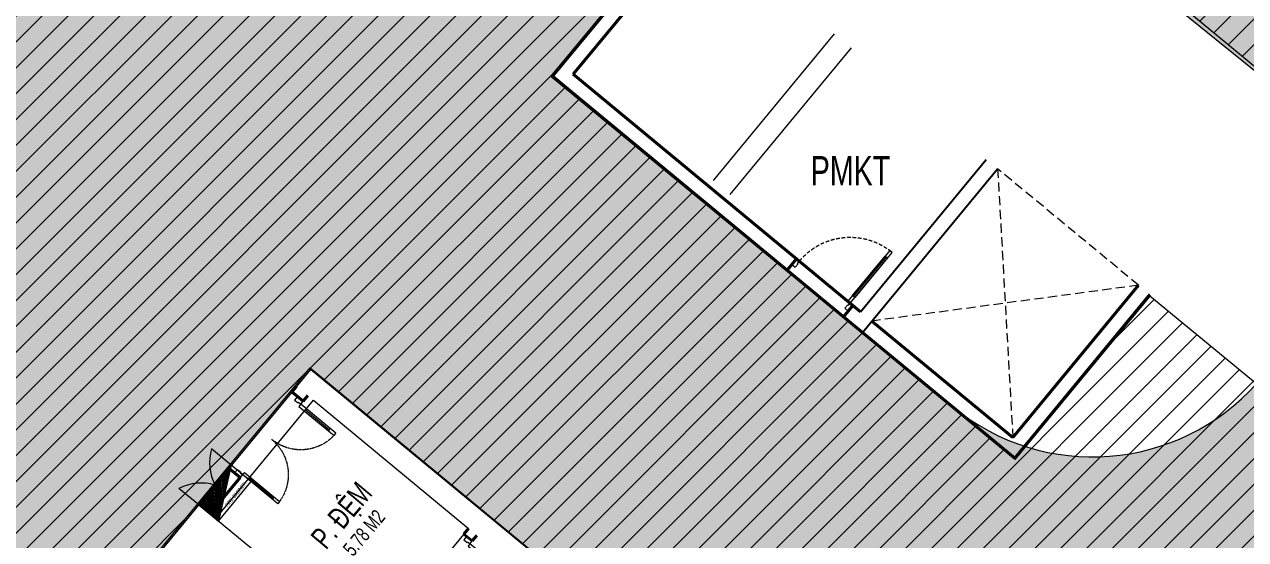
# Model space of a CAD drawing. Header units: millimetres. Extents: x -11451263 to 11578383104, y -507 to 1450429.
# Drawn here: x 12334310 to 12351012, y 1103483 to 1110527 of the extents above; entities that cross this region are included whole.
import ezdxf
from ezdxf.enums import TextEntityAlignment as Align

# ---------------------------------------------------------------- set-up
doc = ezdxf.new("R2010")
doc.units = ezdxf.units.MM
doc.header["$MEASUREMENT"] = 0
for name, pattern in [('DASH2-1', [3, 2, -1]), ('HIDDEN', [0.375, 0.25, -0.125]), ('HIDDEN2', [0.1875, 0.125, -0.0625]), ('Xref_ST_MBDV Cot vach 30.7.2022$0$HIDDEN', [0.375, 0.25, -0.125])]:
    doc.linetypes.add(name, pattern=pattern)
doc.layers.get('0').update_dxf_attribs({"linetype": 'CONTINUOUS', "lineweight": 13})
doc.layers.get('Defpoints').update_dxf_attribs({"color": 5, "linetype": 'CONTINUOUS', "lineweight": 13})
for name, color, linetype in [('A-FLOR-STRS', 1, 'CONTINUOUS'), ('KT-Text', 7, 'CONTINUOUS'), ('SPE-MEP-Updated-22 07 22', 7, 'CONTINUOUS')]:
    doc.layers.add(name, color=color, linetype=linetype)
for name, color, linetype, lineweight in [('CUA', 37, 'CONTINUOUS', 13), ('DO DIEN TICH THONG THUY', 141, 'CONTINUOUS', 13), ('KT-Chu viet', 255, 'CONTINUOUS', 20), ('KT-Kich thuoc', 159, 'CONTINUOUS', 18), ('KT-Net cat', 1, 'CONTINUOUS', 40), ('KT-Net manh', 251, 'CONTINUOUS', 13), ('KT-Net to mau', 159, 'CONTINUOUS', 18), ('SPE-MEP-Fire', 10, 'CONTINUOUS', 0), ('SPE-MEP-HVAC', 140, 'CONTINUOUS', 0)]:
    doc.layers.add(name, color=color, linetype=linetype, lineweight=lineweight)
doc.styles.add('Arial', font='arial.ttf')
doc.styles.add('Xref_ST_MBDV Cot vach 30.7.2022$0$Arial', font='arial.ttf', dxfattribs={"width": 0.7})
pattern_1 = [(45, (0, 0), (-176.7766952966369, 176.7766952966369), [])]

# ---------------------------------------------------------------- blocks, each defined once
blk = doc.blocks.new('*U158')
for p, q in [((-1260.000000000004, 525.000000000002), (-1300.000000000004, 525.000000000002)), ((-1280.000000000004, 100.0000000000002), (-1280.000000000004, 525.000000000002)), ((-90.00000000000001, 525.0000000000018), (-50.00000000000001, 525.0000000000018)), ((-70, 100), (-70.00000000000001, 525.0000000000018)), ((-1260.000000000004, 100.0000000000002), (-1300.000000000004, 100.0000000000002)), ((-90, 100), (-50, 100))]:
    blk.add_line(p, q)
for points in [[(-1300.000000000004, 1.776356839400256e-13), (-1260.000000000004, 1.776356839400256e-13), (-1260.000000000004, 625.000000000002), (-1300.000000000004, 625.000000000002)], [(-50, 0), (-90, 0), (-90.00000000000001, 625.0000000000018), (-49.99999999999979, 625.0000000000018)], [(-1350.000000000004, -99.99999998255878), (-1290.000000000004, -99.99999998255875), (-1290.000000000004, -39.99999999999982), (-1300.000000000004, -39.99999999999982), (-1300.000000000004, 1.776356839400256e-13), (-1350.000000000004, 2.060573933704296e-13)], [(0, -99.99999998255892), (-60, -99.99999998255889), (-60, -40), (-50, -40), (-50, 0), (0, 0)]]:
    blk.add_lwpolyline(points, close=True)
at = {"linetype": 'HIDDEN2'}
for centre, radius, start, end in [((-1300.000000001012, -1.091216006443577e-09), 625.00000000124, 7.016709298534867e-15, 89.99996073224838), ((-49.99999999983451, -2.645705876602741e-10), 625.0000000004187, 90.00003926775162, 180)]:
    blk.add_arc(centre, radius, start, end, dxfattribs=at)
blk = doc.blocks.new('*U146')
for p, q in [((-1260.000000000004, 525.000000000002), (-1300.000000000004, 525.000000000002)), ((-1280.000000000004, 100.0000000000002), (-1280.000000000004, 525.000000000002)), ((-90.00000000000001, 525.0000000000018), (-50.00000000000001, 525.0000000000018)), ((-70, 100), (-70.00000000000001, 525.0000000000018)), ((-1260.000000000004, 100.0000000000002), (-1300.000000000004, 100.0000000000002)), ((-90, 100), (-50, 100))]:
    blk.add_line(p, q)
for points in [[(-1300.000000000004, 1.776356839400256e-13), (-1260.000000000004, 1.776356839400256e-13), (-1260.000000000004, 625.000000000002), (-1300.000000000004, 625.000000000002)], [(-50, 0), (-90, 0), (-90.00000000000001, 625.0000000000018), (-49.99999999999979, 625.0000000000018)], [(-1350.000000000004, -99.99999998255878), (-1290.000000000004, -99.99999998255875), (-1290.000000000004, -39.99999999999982), (-1300.000000000004, -39.99999999999982), (-1300.000000000004, 1.776356839400256e-13), (-1350.000000000004, 2.060573933704296e-13)], [(0, -99.99999998255892), (-60, -99.99999998255889), (-60, -40), (-50, -40), (-50, 0), (0, 0)]]:
    blk.add_lwpolyline(points, close=True)
at = {"linetype": 'HIDDEN2'}
for centre, radius, start, end in [((-1300.000000001012, -1.091216006443577e-09), 625.00000000124, 7.016709298534867e-15, 89.99996073224838), ((-49.99999999983451, -2.645705876602741e-10), 625.0000000004187, 90.00003926775162, 180)]:
    blk.add_arc(centre, radius, start, end, dxfattribs=at)
blk = doc.blocks.new('lyuyjtgj')
at = {"layer": 'Defpoints', "ltscale": 0.5}
blk.add_lwpolyline([(11706924.6562045, 1103767.844123866), (11708261.86719196, 1105387.062075539), (11710382.27395077, 1103635.96314557), (11709395.30507111, 1102440.850503527), (11709395.30268353, 1102440.839869287), (11709045.06059223, 1102016.734558169)], close=True, dxfattribs=at)
at = {"layer": 'KT-Net cat', "ltscale": 0.5}
for p, q in [((11708030.55034177, 1105578.092216494), (11707966.87366922, 1105500.986647572)), ((11707966.87366922, 1105500.986647572), (11708121.08490433, 1105373.633222146)), ((11708184.76157688, 1105450.738791069), (11708121.08490433, 1105373.633222146)), ((11707107.2380476, 1104460.060810621), (11707261.4492827, 1104332.707385194)), ((11710318.60791449, 1103558.877200777), (11710434.2734553, 1103463.356258669)), ((11710497.92999957, 1103540.437454422), (11710434.2734553, 1103463.356258669)), ((11709458.95923901, 1102517.92107861), (11709045.06059633, 1102016.734552355)), ((11709458.95923901, 1102517.921078609), (11709574.61766419, 1102422.406008131)), ((11709574.61766418, 1102422.406008136), (11709160.71902266, 1101921.219483285)), ((11710320.98246969, 1101677.230318031, 2.677769264983719e-08), (11709511.37920982, 1102345.831074076, 2.677769264983719e-08)), ((11710109.81032481, 1101657.085845468, 2.677769264983719e-08), (11709415.86412821, 1102230.1726581, 2.677769264983719e-08)), ((11709409.37453007, 1100808.913622705, 2.186361123721579e-09), (11710109.81032481, 1101657.085845468, 2.186361123586054e-09)), ((11709525.0340717, 1100713.399904163, 2.186361123721579e-09), (11710320.98246969, 1101677.23031803, 2.186361123640264e-09))]:
    blk.add_line(p, q, dxfattribs=at)
at = {"layer": 'KT-Net cat'}
for p, q in [((11706693.33934393, 1103958.874276002), (11707107.2380476, 1104460.060810621)), ((11707261.44922681, 1104332.707344697), (11706847.55059, 1103831.520838284))]:
    blk.add_line(p, q, dxfattribs=at)
at = {"layer": 'KT-Net cat', "extrusion": (-3.617895632557579e-08, -4.38237981247498e-08, 0.9999999999999983)}
blk.add_line((11710318.60791449, 1103558.877200777), (11710382.27633835, 1103635.973779809), dxfattribs=at)
at = {"layer": 'CUA', "xscale": -0.9999999999999991, "rotation": 230.4488274522181}
for name, p in [('*U158', (11708121.08484844, 1105373.633181649)), ('*U146', (11710434.25329419, 1103463.331840528))]:
    blk.add_blockref(name, p, dxfattribs=at)
at = {"layer": 'KT-Text', "style": 'Arial', "width": 0.7}
blk.add_text('P. ĐỆM', height=300, rotation=50.00000003223495, dxfattribs=at).set_placement((11708759.83894231, 1103719.092610716), align=Align.CENTER)
at = {"layer": 'KT-Text', "color": 1, "style": 'Arial', "width": 0.7}
blk.add_text('5.78 M2', height=200, rotation=50.00000003223495, dxfattribs=at).set_placement((11709031.03732229, 1103511.354161655), align=Align.CENTER)
blk = doc.blocks.new('*U445')
at = {"linetype": 'HIDDEN', "ltscale": 500}
for p, q in [((208.3691703915486, 3673.769493154182), (0, 0)), ((-1719.271257506377, 2081.851662129759), (1927.640427897925, 1591.917831024423))]:
    blk.add_line(p, q, dxfattribs=at)
blk.add_lwpolyline([(-1719.271257506377, 2081.851662129759), (208.3691703915486, 3673.769493154182), (1927.640427897925, 1591.917831024423), (0, 0)], close=True, dxfattribs=at)
blk = doc.blocks.new('Fire cabinet 700x350')
at = {"layer": 'SPE-MEP-Fire'}
h = blk.add_hatch(dxfattribs=at)
h.set_pattern_fill('ANSI31', color=256, scale=5)
h.set_pattern_definition([(45, (0, 0), (-11.22532015133644, 11.22532015133644), [])])
edge = h.paths.add_edge_path()
edge.add_line((349.5275276559114, 349.9732361328788), (-350, 0))
edge.add_line((-350, 1.4210854715202e-14), (-350, 350))
edge.add_line((-350, 350), (350, 349.9999627792276))
for p, q in [((-350, 350.0000000000001), (-349.9999999999999, 700)), ((350.0000000000001, 349.9999999999999), (350.0000000000002, 699.9999999999999))]:
    blk.add_line(p, q, dxfattribs=at)
blk.add_lwpolyline([(350, 350), (-350, 350), (-350, 1.4210854715202e-14), (350, 1.4210854715202e-14)], close=True, dxfattribs=at)
blk.add_lwpolyline([(349.5275276559114, 349.9732361328788), (-350, 1.4210854715202e-14), (-350, 350), (350, 349.9999627792276)], dxfattribs=at)
for centre, radius, start, end in [((-619.2980121873396, 80.70198781266089), 675.3158129847415, 23.50152287490321, 66.49847712509668), ((619.2980121873395, 80.70198781266089), 675.3158129847413, 113.5015228749033, 156.4984771250968)]:
    blk.add_arc(centre, radius, start, end, dxfattribs=at)
at = {"color": 1, "width": 0.7}
blk.add_text('FIRE CABINET', height=50, dxfattribs=at).set_placement((-124.2170357139903, 25.00000000000002))
blk = doc.blocks.new('WWW')
at = {"layer": 'Defpoints', "linetype": 'DASH2-1', "lineweight": 13, "ltscale": 1000, "flags": 128}
blk.add_lwpolyline([(11429816.83619249, 1022160.11654377), (11450185.49670112, 1019986.391927242), (11488615.66733754, 1021167.255579472), (11491469.21243858, 1024811.360972404), (11462655.78743005, 1159053.890039921), (11457975.31629252, 1176930.890178204), (11455625.97722399, 1177744.852323532), (11446686.1578691, 1170981.351434231), (11423166.61122441, 1153069.948107719), (11399484.09766066, 1135982.713739872, 0.6848770391193201), (11429816.83619249, 1022160.116543293)], format="xyb", dxfattribs=at)
blk = doc.blocks.new('l4 hatch')
at = {"true_color": 0xf1f36d}
h = blk.add_hatch(color=51, dxfattribs=at)
h.dxf.hatch_style = 1
edge = h.paths.add_edge_path()
edge.add_line((12400219.80233426, 1110383.30368062), (12401089.3729332, 1113460.650296729))
edge.add_line((12401089.3729332, 1113460.650296729), (12403982.11324985, 1112643.24418571))
edge.add_line((12403982.11324985, 1112643.24418571), (12400731.79844209, 1101202.194755013))
edge.add_arc((12384747.38885444, 1116683.500600581), 22252.46459495314, 295.91319796254714, 315.9160212841127, ccw=False)
edge.add_arc((12384747.38885445, 1116683.500600571), 22252.46459494039, 266.6800111904523, 295.91319796253634, ccw=False)
edge.add_arc((12384747.38885446, 1116683.500600588), 22252.46459495658, 254.7926241499209, 266.6800111904404, ccw=False)
edge.add_arc((12380761.53824129, 1106171.09403192), 11116.07653176252, 225.8946010476715, 260.4133037279498, ccw=False)
edge.add_arc((12359369.7338215, 1082995.007668224), 20428.53608173132, 48.05329194904955, 128.7728874106127)
edge.add_line((12346576.67043913, 1098921.796915812), (12338221.62198788, 1105809.459323321))
edge.add_line((12338221.62198788, 1105809.459323321), (12334655.68752882, 1101491.492040846))
edge.add_line((12334655.68752882, 1101491.492040846), (12337123.06419075, 1099453.839752336))
edge.add_line((12337123.06419075, 1099453.839752336), (12338523.9519049, 1101150.163338106))
edge.add_line((12338523.9519049, 1101150.163338106), (12344409.43879922, 1096289.791752361))
edge.add_line((12344409.43879922, 1096289.791752361), (12338633.6088363, 1089295.89890154))
edge.add_arc((12329798.76408801, 1100390.32835094), 14182.41328315373, 285.1943048182346, 308.5314178223927, ccw=False)
edge.add_line((12333515.87894945, 1086703.696053657), (12324997.49780938, 1083466.374458999))
edge.add_arc((12323541.68254624, 1087297.068728429), 4098.001545417509, 185.0009522752696, 290.80877027961463, ccw=False)
edge.add_arc((12381728.43583683, 1084938.332523537), 62301.31341709091, 168.3712645409132, 178.1589879850751, ccw=False)
edge.add_arc((12381867.7634683, 1084914.288763395), 62442.62789425895, 161.683679117772, 168.3754247440154, ccw=False)
edge.add_arc((12328856.15535976, 1102603.514463115), 6559.090307587095, 146.2377398972599, 162.8493798023101, ccw=False)
edge.add_line((12323403.25095712, 1106248.716685041), (12331045.28472279, 1115493.601350392))
edge.add_arc((12331662.25335985, 1114983.600920159), 800.4690737037384, 50.484602841932826, 140.4220835182263, ccw=False)
edge.add_line((12332171.58027014, 1115601.125685986), (12333430.3880579, 1114561.554957429))
edge.add_arc((12333856.735912, 1115077.816125907), 669.5506603502787, 230.4488270478515, 324.9010922184792)
edge.add_line((12334404.53593456, 1114692.831422233), (12338634.7882432, 1119815.209846795))
edge.add_arc((12337784.47813034, 1120517.427843955), 1102.786200299066, 320.4488276841646, 392.3574911413926)
edge.add_arc((12341621.19350976, 1122948.29038935), 3439.182273536708, 132.6961391522161, 212.3574911413992, ccw=False)
edge.add_line((12339289.04911451, 1125475.952793689), (12351004.72675876, 1139669.725482965))
edge.add_line((12351004.72675876, 1139669.725482965), (12352791.13812613, 1141343.918540631))
edge.add_arc((12356647.26861477, 1137229.318191882), 5639.120354746039, 51.52005292279148, 133.1426992224218, ccw=False)
edge.add_line((12360156.15877705, 1141643.768124132), (12366317.45608556, 1136549.255712361))
edge.add_arc((12369587.49224866, 1140504.033595303), 5131.608384450769, 230.4141143349469, 322.9445495070253)
edge.add_line((12373682.78619243, 1137411.789729517), (12371052.21896147, 1128131.792707896))
edge.add_line((12371052.21896147, 1128131.792707896), (12367219.4320358, 1123490.70206486))
edge.add_line((12367219.4320358, 1123490.70206486), (12367092.07860851, 1123336.4908313))
edge.add_line((12367092.07860851, 1123336.4908313), (12358533.34863237, 1130404.611428166))
edge.add_line((12358533.34863237, 1130404.611428166), (12353249.36014265, 1124006.272497059))
edge.add_line((12353249.36014265, 1124006.272497059), (12359302.07586798, 1119007.712615399))
edge.add_line((12359302.07586798, 1119007.712615399), (12357391.77459775, 1116694.544181657))
edge.add_line((12357391.77459775, 1116694.544181657), (12351338.98353315, 1121693.166096698))
edge.add_line((12351338.98353315, 1121693.166096698), (12341532.76989268, 1109818.901448269))
edge.add_line((12341532.76989268, 1109818.901448269), (12345773.5796858, 1106316.681475364))
edge.add_line((12345773.5796858, 1106316.681475364), (12347005.67256358, 1105299.172910964))
edge.add_arc((12348918.12981434, 1107619.25821192), 3006.70725872542, 230.5010804700874, 318.4150111873356)
edge.add_line((12351167.06268596, 1105623.615588949), (12353266.79734316, 1108169.419716926))
edge.add_line((12353266.79734316, 1108169.419716926), (12345413.74342888, 1114518.340860053))
edge.add_line((12345413.74342888, 1114518.340860053), (12347390.89349337, 1116912.455854494))
edge.add_line((12347390.89349337, 1116912.455854494), (12355176.67858637, 1110482.934815533))
edge.add_line((12355176.67858637, 1110482.934815533), (12359410.01311976, 1115604.937495031))
edge.add_line((12359410.01311976, 1115604.937495031), (12360334.97890893, 1114840.453393304))
edge.add_line((12360334.97890893, 1114840.453393304), (12360367.11805355, 1114879.370423519))
edge.add_line((12360367.11805355, 1114879.370423519), (12362795.94581929, 1112873.553274163))
edge.add_line((12362795.94581929, 1112873.553274163), (12363053.83662313, 1113185.831170018))
edge.add_line((12363053.83662313, 1113185.831170018), (12364205.83001548, 1112225.545193932))
edge.add_line((12364205.83001548, 1112225.545193932), (12369557.55004019, 1118706.15574455))
edge.add_line((12369557.55004019, 1118706.15574455), (12374790.07579277, 1114385.110276513))
edge.add_line((12374790.07579277, 1114385.110276513), (12373517.71802724, 1112844.422513033))
edge.add_line((12373517.71802724, 1112844.422513033), (12375831.89565942, 1110933.533672365))
edge.add_line((12375831.89565942, 1110933.533672365), (12387299.54127881, 1107693.103884303))
edge.add_line((12387299.54127881, 1107693.103884303), (12388140.74879118, 1110670.077406785))
edge.add_line((12388140.74879118, 1110670.077406785), (12389874.10590862, 1110180.51856914))
edge.add_line((12389874.10590862, 1110180.51856914), (12390691.71378567, 1113073.444991572))
edge.add_line((12390691.71378567, 1113073.444991572), (12400219.09143031, 1110380.787843639))
edge.add_line((12400219.09143031, 1110380.787843639), (12400219.80233426, 1110383.30368062))
for points in [[(12373024.96615908, 1098189.07612435, 0.3675300882524354), (12346576.67043913, 1098921.796915812), (12338221.62198788, 1105809.459323321), (12334655.68752882, 1101491.492040846), (12337123.06419075, 1099453.839752336), (12338523.9519049, 1101150.163338106), (12344409.43879922, 1096289.791752361), (12338633.6088363, 1089295.89890154, -0.1021807737454871), (12333515.87894945, 1086703.696053657), (12324997.49780938, 1083466.374458999, -0.4975350428880537), (12319459.28107068, 1086939.836509013, -0.04273298330979625), (12320705.90172683, 1097496.357220447, -0.02920654883752967), (12322588.72903666, 1104537.689467481, -0.07260915113689535), (12323403.25095712, 1106248.716685041), (12331045.28472279, 1115493.601350392, -0.4138940027527035), (12332171.58027014, 1115601.125685986), (12333430.3880579, 1114561.554957429, 0.4371608628123947), (12334404.53593456, 1114692.831422233), (12338634.7882432, 1119815.209846795, 0.3244791483857705), (12338716.02946084, 1121107.639265573, -0.3622977536942855), (12339289.04911451, 1125475.952793689), (12351004.72675876, 1139669.725482965), (12352791.13812613, 1141343.918540631, -0.3720091501662979)], [(12351338.98353315, 1121693.166096698), (12341532.76989268, 1109818.901448269), (12345773.5796858, 1106316.681475364), (12347005.67256358, 1105299.172910964, 0.4035894405806447), (12351167.06268596, 1105623.615588949)]]:
    blk.add_lwpolyline(points, format="xyb")
blk.add_lwpolyline([(12353266.79734316, 1108169.419716926), (12345413.74342888, 1114518.340860053), (12347390.89349337, 1116912.455854494), (12355176.67858637, 1110482.934815533)])
blk = doc.blocks.new('*U407')
blk.add_line((121.679316384628, 9.702781259493577), (661.4186362111459, 455.4397739562537))
for points in [[(31.83835662038018, -38.5528085580479), (725.7889106790897, 534.5376106202336), (751.2595959753938, 503.695363773795), (57.30904191668446, -69.39505540448613)], [(108.943973736476, 25.12390468271269), (134.4146590327802, -5.718342163725538), (674.1539788592981, 440.0186505330344), (648.683293562994, 470.8608973794728)], [(-77.1056171164737, -63.67671324107266), (-38.89958917201727, -109.9400835107301), (7.36378109801808, -71.73405556596163), (0.9961097739419529, -64.02349385435207), (31.83835662038018, -38.5528085580479), (0, 0)], [(559.661515302568, -834.7328844158777), (521.4554873581117, -788.4695141462204), (567.7188576281472, -750.2634862014518), (574.0865289522233, -757.9740479130613), (604.9287757986616, -732.503362616757), (636.767132419042, -771.0561711748048)]]:
    blk.add_lwpolyline(points, close=True)
at = {"linetype": 'Xref_ST_MBDV Cot vach 30.7.2022$0$HIDDEN', "ltscale": 200}
blk.add_arc((31.83835662038018, -38.5528085580479), 900.0000000179598, 309.5511729400348, 39.55117294003065, dxfattribs=at)

msp = doc.modelspace()

# ---------------------------------------------------------------- hatches: boundary and pattern name
at = {"layer": 'DO DIEN TICH THONG THUY'}
h = msp.add_hatch(dxfattribs=at)
h.set_pattern_fill('ANSI31', color=256, scale=2000)
h.set_pattern_definition(pattern_1)
h.paths.add_polyline_path([(12345659.33457581, 1114478.080530563), (12347547.25363112, 1116764.146447221), (12355180.70938494, 1110460.152045534), (12359412.02712412, 1115583.52163949), (12360337.14733827, 1114819.522634676), (12360369.13238906, 1114858.253073913), (12361656.92463579, 1113794.745879285), (12355438.89368985, 1106265.382577828), (12353225.88902102, 1108092.964932843), (12353289.56076529, 1108170.064532181)])
h.paths.add_polyline_path([(12351514.52479317, 1121567.651363565), (12357505.41863353, 1116620.146509098), (12359396.61692955, 1118910.1832323), (12353405.51156898, 1123857.862951497)], flags=17)
h.paths.add_polyline_path([(12343192.81362324, 1116515.710452316), (12345482.33510036, 1114624.952844485), (12357258.90427483, 1128885.105221867), (12374963.78138537, 1114263.753372829), (12389865.60331558, 1110205.594278729), (12392291.00297596, 1118788.911075545), (12390586.57785518, 1119270.532831673), (12388968.63068216, 1113544.735321766), (12373701.38466453, 1117858.823875528), (12356222.64289464, 1132293.425165127)])
h.paths.add_polyline_path([(12378041.25251364, 1124288.343279442), (12377718.38089967, 1123145.723588231), (12398703.72643233, 1117215.864366057), (12405165.99622551, 1140085.369130064), (12406417.01041245, 1139731.86832656), (12409113.74510452, 1149275.420490416), (12408599.79469381, 1151397.90763175), (12406674.52086198, 1151941.935140233), (12406142.07380074, 1150057.643672165), (12406334.59976276, 1150003.543355657), (12406018.56535995, 1148885.120491092), (12407079.44281007, 1148585.346781148), (12406663.39933566, 1147112.99905476), (12405606.26623782, 1147411.714717543), (12397554.03269499, 1118756.355391035)])
h = msp.add_hatch(dxfattribs=at)
h.set_pattern_fill('ANSI31', color=256, scale=2000)
h.set_pattern_definition(pattern_1)
edge = h.paths.add_edge_path()
edge.add_line((12353079.43257963, 1107915.622014374), (12351169.13117436, 1105602.453517742))
edge.add_line((12351169.13117436, 1105602.453517742), (12349704.07038237, 1106812.35573361))
edge.add_line((12349704.07038237, 1106812.35573361), (12347857.44570236, 1104576.292848713))
edge.add_line((12347857.44570236, 1104576.292848713), (12341511.62344488, 1109816.911097826))
edge.add_line((12341511.62344488, 1109816.911097826), (12345347.76670443, 1114437.720024036))
edge.add_line((12345347.76670443, 1114437.720024036), (12342869.01385176, 1116484.823476953))
edge.add_line((12342869.01385176, 1116484.823476953), (12356045.29997375, 1132439.881603737))
edge.add_line((12356045.29997375, 1132439.881603737), (12350670.51560226, 1136878.580213015))
edge.add_line((12350670.51560226, 1136878.580213015), (12350130.44260648, 1136224.610175233))
edge.add_line((12350130.44260648, 1136224.610175233), (12348973.85833919, 1137179.760861079))
edge.add_line((12348973.85833919, 1137179.760861079), (12345618.0955962, 1133116.29480196))
edge.add_line((12345618.0955962, 1133116.29480196), (12346774.67977608, 1132161.144188294))
edge.add_line((12346774.67977608, 1132161.144188294), (12345800.42607652, 1130981.428235665))
edge.add_line((12345800.42607652, 1130981.428235665), (12344643.84180924, 1131936.578921511))
edge.add_line((12344643.84180924, 1131936.578921511), (12340265.26446532, 1126634.594905684))
edge.add_line((12340265.26446532, 1126634.594905684), (12341418.11299339, 1125682.529333455))
edge.add_line((12341418.11299339, 1125682.529333455), (12340443.85929382, 1124502.813380827))
edge.add_line((12340443.85929382, 1124502.813380827), (12339291.15309149, 1125454.761415122))
edge.add_arc((12342533.21747403, 1122828.654020978), 4172.220213045583, 140.9921513500795, 204.2775043871606)
edge.add_arc((12337149.10351878, 1120557.366672575), 1675.740262050382, -26.60249779520342, 19.372313201438715, ccw=False)
edge.add_line((12338647.44106215, 1119806.973421021), (12337310.69405365, 1118188.317242175))
edge.add_line((12337310.69405365, 1118188.317242175), (12338312.9983884, 1117360.576713583))
edge.add_line((12338312.9983884, 1117360.576713583), (12337338.74468884, 1116180.860760954))
edge.add_line((12337338.74468884, 1116180.860760954), (12336336.44035369, 1117008.601289878))
edge.add_line((12336336.44035369, 1117008.601289878), (12334416.1023622, 1114683.279493971))
edge.add_arc((12333846.5148572, 1115153.666228078), 738.7107725442405, 234.8556341818921, 320.4488276841643, ccw=False)
edge.add_line((12333421.2844244, 1114549.619305651), (12332162.02734068, 1115589.561079491))
edge.add_arc((12331662.18642466, 1114984.307756604), 784.9665764783334, 50.44882705284012, 140.4580457501444)
edge.add_line((12331056.8526869, 1115484.051282936), (12329571.63862458, 1113685.617544919))
edge.add_line((12329571.63862458, 1113685.617544919), (12330728.14792995, 1112730.528765431))
edge.add_line((12330728.14792995, 1112730.528765431), (12329753.88977095, 1111550.807412909))
edge.add_line((12329753.88977095, 1111550.807412909), (12328596.44532544, 1112507.577546305))
edge.add_line((12328596.44532544, 1112507.577546305), (12324222.66035227, 1107208.610946274))
edge.add_line((12324222.66035227, 1107208.610946274), (12325390.9296844, 1106243.810295426))
edge.add_line((12325390.9296844, 1106243.810295426), (12324404.87882531, 1105073.836879793))
edge.add_line((12324404.87882531, 1105073.836879793), (12323269.91657392, 1106011.131293597))
edge.add_arc((12328954.20837056, 1102556.836893163), 6651.565457408321, 148.7133159674948, 162.715722936597)
edge.add_arc((12381812.67070262, 1084928.639031027), 62370.81601055151, 161.680165901774, 178.1517937129905)
edge.add_arc((12323525.36983333, 1087270.061403122), 4064.475680534731, 184.6550368129692, 282.6926885835838)
edge.add_arc((12324746.92409721, 1083995.738837391), 764.95479106766, -27.233712356056117, 244.5680975096666, ccw=False)
edge.add_line((12325427.08155888, 1083645.679328582), (12333523.51829724, 1086722.645369647))
edge.add_arc((12329815.7792764, 1100363.768552979), 14136.03800042608, 285.2059761134344, 308.5381669145758)
edge.add_line((12338623.03735681, 1089306.654306735), (12344390.8997948, 1096296.510153841))
edge.add_line((12344390.8997948, 1096296.510153841), (12342001.16503593, 1098270.042830898))
edge.add_line((12342001.16503593, 1098270.042830898), (12341645.57889328, 1097839.466446356))
edge.add_line((12341645.57889328, 1097839.466446356), (12339255.22334459, 1099813.511794936))
edge.add_line((12339255.22334459, 1099813.511794936), (12338745.81114211, 1099196.667282564))
edge.add_line((12338745.81114211, 1099196.667282564), (12337666.34174298, 1100088.133647172))
edge.add_line((12337666.34174298, 1100088.133647172), (12337125.07852627, 1099432.722402723))
edge.add_line((12337125.07852627, 1099432.722402723), (12334634.56717278, 1101489.480198454))
edge.add_line((12334634.56717278, 1101489.480198454), (12338219.56609215, 1105830.526347894))
edge.add_line((12338219.56609215, 1105830.526347894), (12343385.70022203, 1101564.194177052))
edge.add_line((12343385.70022203, 1101564.194177052), (12344533.37754013, 1102950.842584255))
edge.add_line((12344533.37754013, 1102950.842584255), (12347496.41060082, 1100503.858647341))
edge.add_line((12347496.41060082, 1100503.858647341), (12348084.02655311, 1100042.463995518))
edge.add_arc((12359377.46947681, 1082961.623653055), 20476.74192530449, 100.55631530687288, 123.4717236455624, ccw=False)
edge.add_line((12355626.09214051, 1103091.803184201), (12355344.37978664, 1106045.14356073))
edge.add_line((12355344.37978664, 1106045.14356073), (12353079.43257963, 1107915.622014374))
h.paths.add_polyline_path([(12334223.26175265, 1098949.738781297), (12333249.00805309, 1097770.022828668), (12334428.72400572, 1096795.769129105), (12335402.97770528, 1097975.485081734)], flags=16)
h.paths.add_polyline_path([(12339312.23256661, 1094747.075589573), (12338337.97886705, 1093567.359636944), (12339517.69481968, 1092593.105937381), (12340491.94851924, 1093772.82189001)], flags=16)
h.paths.add_polyline_path([(12328874.41791191, 1092472.866884509), (12327900.16421235, 1091293.15093188), (12329079.88016498, 1090318.897232317), (12330054.13386454, 1091498.613184946)], flags=16)
edge = h.paths.add_edge_path(flags=16)
edge.add_arc((12321644.40488482, 1097451.537528916), 764.8106147256317, 0, 360)
edge = h.paths.add_edge_path(flags=16)
edge.add_arc((12333441.5642487, 1087709.000336624), 764.8106147256317, 0, 360)
edge = h.paths.add_edge_path(flags=16)
edge.add_arc((12320582.68950916, 1087434.439573704), 764.8106147256317, 0, 360)

# ---------------------------------------------------------------- linework, layer by layer
at = {"layer": 'A-FLOR-STRS'}
for p, q in [((12345746.72188018, 1106598.246136864), (12347465.99314944, 1108680.097789297)), ((12345773.57968635, 1106316.681476001), (12347620.20438296, 1108552.744361945))]:
    msp.add_line(p, q, dxfattribs=at)
at = {"layer": 'DO DIEN TICH THONG THUY'}
for points in [[(12351169.13117436, 1105602.453517742), (12349704.07038237, 1106812.35573361), (12347857.44570236, 1104576.292848713), (12341511.62344488, 1109816.911097826), (12345347.76670443, 1114437.720024036), (12342869.01385176, 1116484.823476953), (12356045.29997375, 1132439.881603737)], [(12334634.56717278, 1101489.480198454), (12338219.56609215, 1105830.526347894), (12343385.70022203, 1101564.194177052)]]:
    msp.add_lwpolyline(points, dxfattribs=at)
msp.add_lwpolyline([(12345659.33457581, 1114478.080530563), (12347547.25363112, 1116764.146447221), (12355180.70938494, 1110460.152045534), (12359412.02712412, 1115583.52163949), (12360337.14733827, 1114819.522634676), (12360369.13238906, 1114858.253073913), (12361656.92463579, 1113794.745879285), (12355438.89368985, 1106265.382577828), (12353225.88902102, 1108092.964932843), (12353289.56076529, 1108170.064532181)], close=True, dxfattribs=at)
at = {"layer": 'KT-Net cat'}
for p, q in [((12341532.77071078, 1109818.900772657), (12344815.73579863, 1113794.216648512)), ((12341814.33537077, 1109845.758579538), (12344937.77602147, 1113627.907604509)), ((12341814.33537077, 1109845.758579538), (12345746.72188018, 1106598.246136864)), ((12341532.77071078, 1109818.900772657), (12345773.57968635, 1106316.681476)), ((12344870.73174368, 1107321.671678182, 1.133825059241263e-08), (12344743.37831991, 1107167.46044901)), ((12347828.57355075, 1104878.9748662), (12349547.84481335, 1106960.826510568)), ((12347855.43135744, 1104597.41020598), (12349702.05604686, 1106833.473083215)), ((12345641.78791485, 1106684.904545764, 1.133825059241263e-08), (12345514.4344875, 1106530.693312247)), ((12345900.93312742, 1106470.89269818), (12347828.57355075, 1104878.9748662)), ((12345773.57968633, 1106316.681476008), (12347855.43135744, 1104597.410205981))]:
    msp.add_line(p, q, dxfattribs=at)
at = {"layer": 'KT-Net manh'}
for p, q in [((12345384.14142916, 1110399.369114546), (12343728.5468736, 1108394.623078851)), ((12345615.45827943, 1110208.338973513), (12343959.8637242, 1108203.592937433))]:
    msp.add_line(p, q, dxfattribs=at)

# ---------------------------------------------------------------- block references
at = {"layer": 'CUA', "xscale": -1, "rotation": 270}
msp.add_blockref('*U407', (12345641.78791485, 1106684.904545764, 1.133825059241263e-08), dxfattribs=at)
at = {"layer": 'KT-Kich thuoc'}
for name, p in [('WWW', (945000.0000045765, 4.596775397658348e-06, 1.190182883904904e-08)), ('lyuyjtgj', (630000.0000169538, -6.622401997447014e-06))]:
    msp.add_blockref(name, p, dxfattribs=at)
at = {"layer": 'KT-Net to mau'}
msp.add_blockref('l4 hatch', (-0.000173499807715416, -0.0002076071687042713, -1.777385320306449e-09), dxfattribs=at)
at = {"layer": 'SPE-MEP-HVAC', "linetype": 'HIDDEN', "ltscale": 1000, "xscale": -1}
msp.add_blockref('*U445', (12347828.57355106, 1104878.974866584, -2.128607811512162e-08), dxfattribs=at)
at = {"layer": 'SPE-MEP-Updated-22 07 22', "rotation": 50.45412146746565}
msp.add_blockref('Fire cabinet 700x350', (12337186.07317189, 1104005.920964134), dxfattribs=at)

# ---------------------------------------------------------------- texts
at = {"layer": 'KT-Chu viet', "insert": (12345607.60120955, 1108726.958803524), "char_height": 400, "attachment_point": 2, "style": 'Xref_ST_MBDV Cot vach 30.7.2022$0$Arial'}
msp.add_mtext('{\\fArial|b0|i0|c163|p34;PMKT}', dxfattribs=at)

doc.saveas('drawing.dxf')
